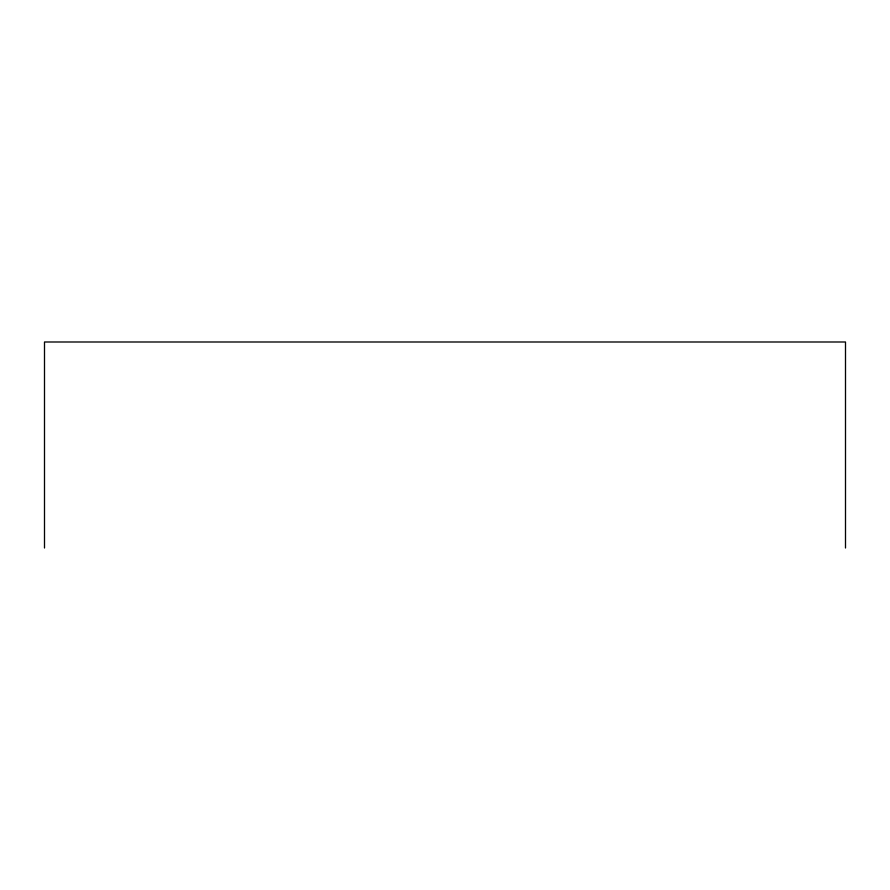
<?xml version="1.0" encoding="UTF-8"?>
<svg xmlns="http://www.w3.org/2000/svg" width="890" height="890" viewBox="0 0 890 890"><rect width="100%" height="100%" fill="white"/><g stroke="black" fill="none" stroke-linecap="round" stroke-linejoin="round"><path stroke-width="1.33" d="M845.5 548.006L845.5 341.994L44.5 341.994L44.5 548.006"/></g></svg>
